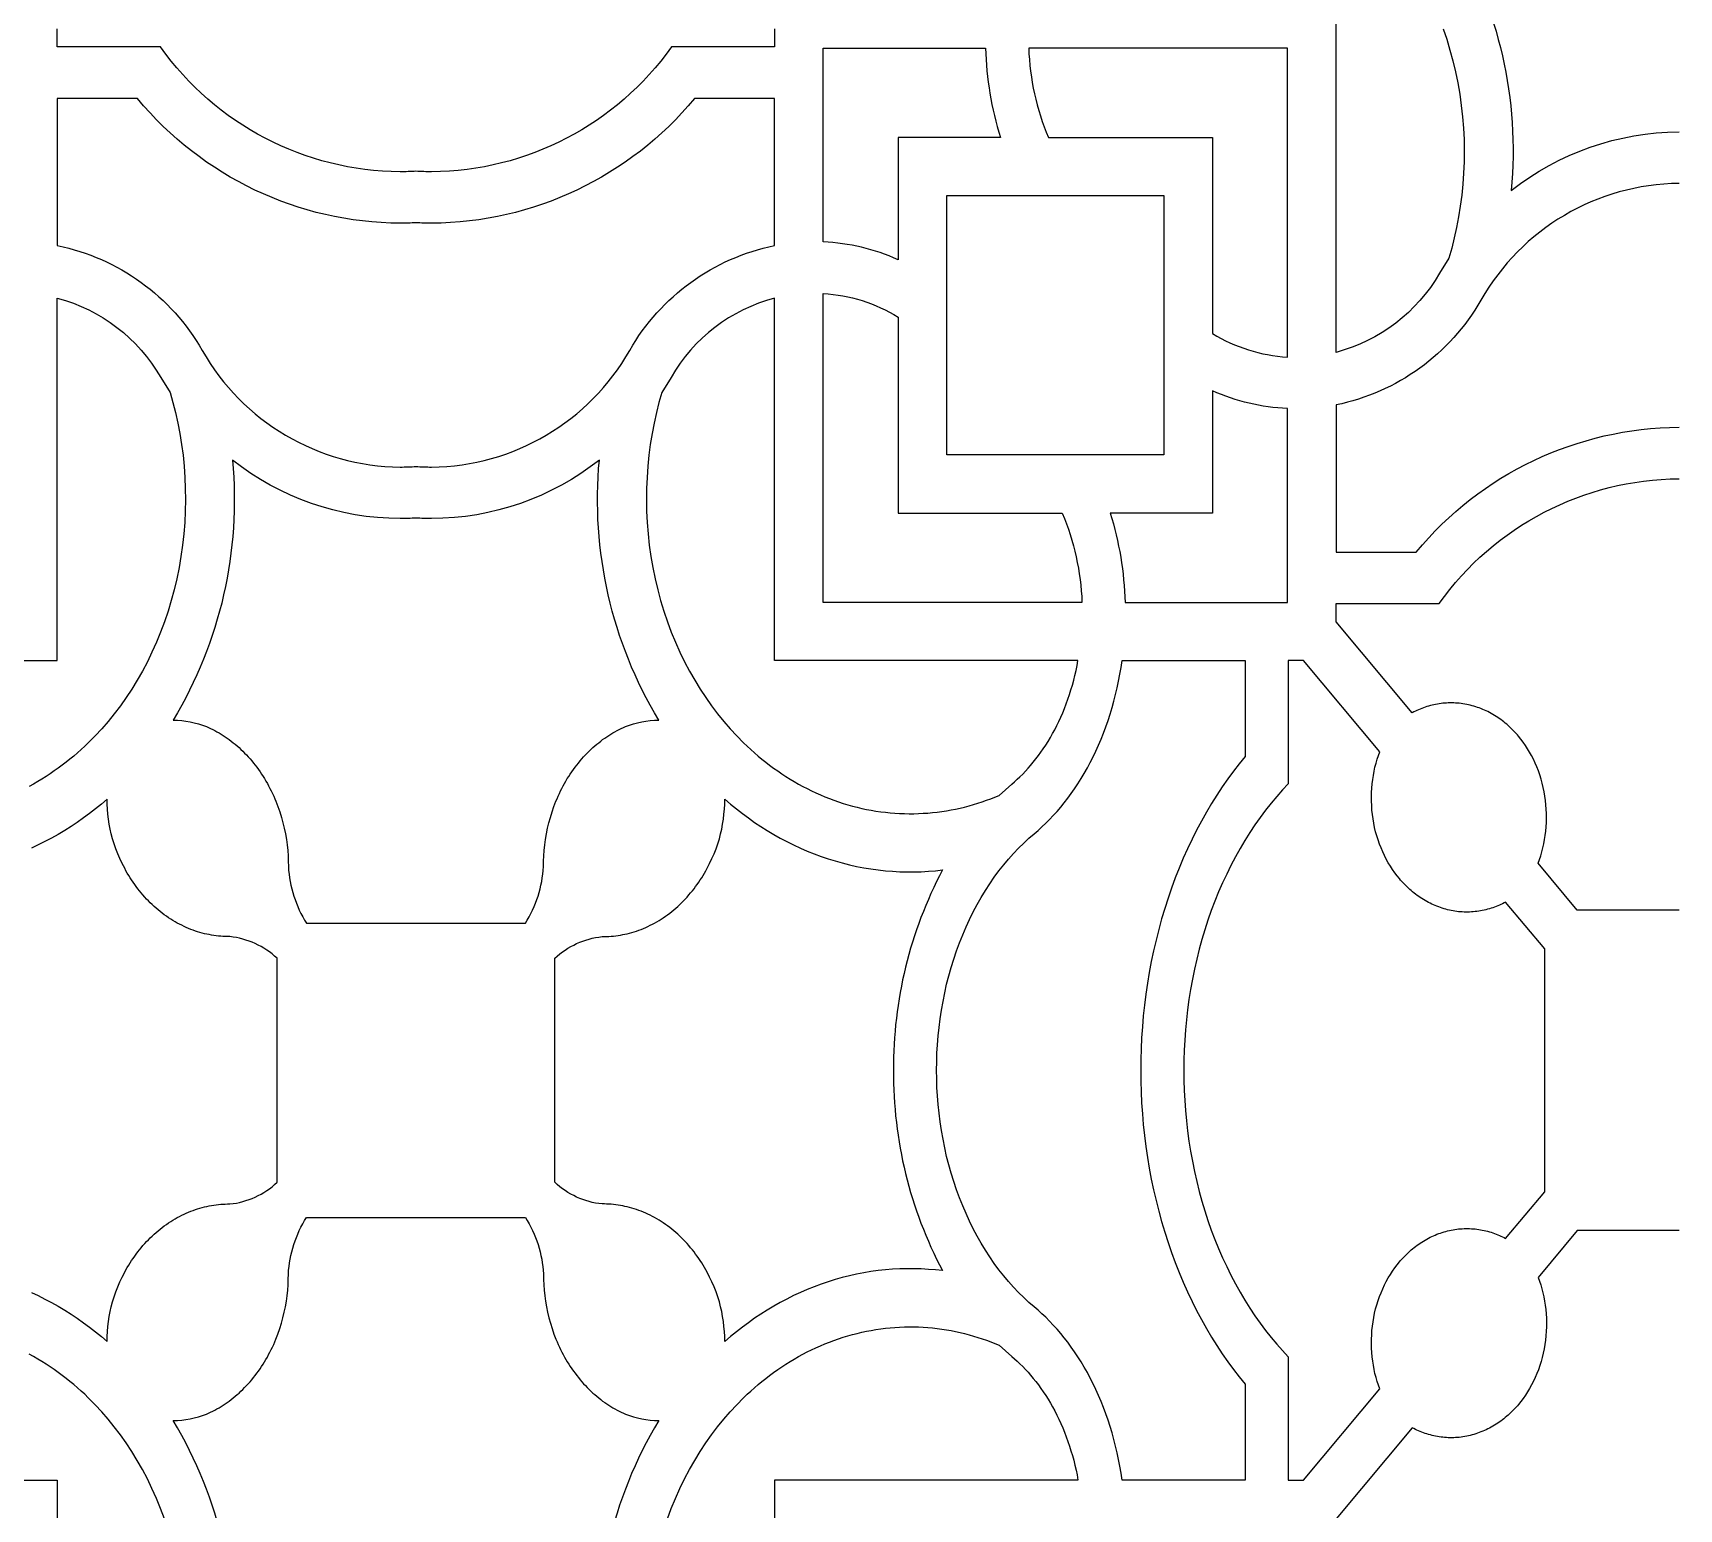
# Model space of a CAD drawing. Extents: x 59271 to 61367, y 41180 to 44085.
# Drawn here: x 60875 to 61073.9, y 43151.4 to 43329.9 of the extents above; entities that cross this region are included whole.
import ezdxf

# ---------------------------------------------------------------- set-up
doc = ezdxf.new("R2010")
doc.units = 0
doc.layers.get('0').update_dxf_attribs({"linetype": 'CONTINUOUS'})

msp = doc.modelspace()

# ---------------------------------------------------------------- linework, layer by layer
for points in [[(61046.5, 43342.24, -0.159593), (61053.67, 43310.8, -0.16816), (61073.94, 43317.88)], [(61045.44, 43330.36), (61045.87, 43329.09), (61046.26, 43327.79), (61046.62, 43326.48), (61046.93, 43325.15), (61047.21, 43323.81), (61047.44, 43322.46), (61047.63, 43321.1), (61047.78, 43319.73), (61047.89, 43318.36), (61047.96, 43316.99), (61047.98, 43315.63), (61047.97, 43314.27), (61047.91, 43312.91), (61047.82, 43311.57), (61047.68, 43310.24), (61047.51, 43308.92), (61047.3, 43307.62), (61047.06, 43306.34), (61046.78, 43305.08), (61046.47, 43303.84), (61046.12, 43302.63), (61044.99, 43300.81, -0.200602), (61032.49, 43291.24), (61032.49, 43335.06)], [(60964.64, 43330.36), (60964.64, 43328.16), (60952.19, 43328.16, -0.240747), (60923.2, 43313.06, -0.013206), (60921.31, 43313.13, -0.013206), (60919.41, 43313.06, -0.240747), (60890.43, 43328.16), (60877.97, 43328.16), (60877.97, 43330.36)], [(61073.94, 43311.66, 0.26745), (61050, 43297.54, -0.215544), (61032.49, 43284.88), (61032.49, 43267.09), (61042.18, 43267.09, -0.222359), (61073.94, 43282.18), (61073.94, 43282.18)], [(60841.3, 43253.97), (60877.97, 43253.97), (60877.97, 43297.79, -0.200602), (60890.46, 43288.21), (60891.6, 43286.39), (60891.94, 43285.18), (60892.25, 43283.95), (60892.53, 43282.69), (60892.78, 43281.41), (60892.99, 43280.11), (60893.16, 43278.79), (60893.29, 43277.46), (60893.39, 43276.11), (60893.44, 43274.76), (60893.46, 43273.4), (60893.43, 43272.03), (60893.36, 43270.66), (60893.26, 43269.29), (60893.11, 43267.93), (60892.91, 43266.57), (60892.68, 43265.21), (60892.41, 43263.87), (60892.09, 43262.54), (60891.74, 43261.23), (60891.35, 43259.94), (60890.92, 43258.67), (60890.45, 43257.42), (60889.95, 43256.2), (60889.41, 43255), (60888.85, 43253.83), (60888.25, 43252.7), (60887.62, 43251.6), (60886.97, 43250.53), (60886.29, 43249.5), (60885.59, 43248.5), (60884.86, 43247.54), (60884.12, 43246.62), (60883.35, 43245.73), (60882.55, 43244.87), (60881.71, 43244.03), (60881.28, 43243.62), (60880.85, 43243.21), (60880.4, 43242.82), (60879.95, 43242.43), (60879.5, 43242.05), (60879.03, 43241.68), (60878.56, 43241.32), (60878.08, 43240.97), (60877.6, 43240.63), (60877.11, 43240.29), (60876.61, 43239.97), (60876.11, 43239.65), (60875.6, 43239.35), (60875.08, 43239.05), (60874.56, 43238.77)], [(61073.94, 43223.82), (61061.65, 43223.82), (61056.92, 43229.47), (61057.09, 43229.92), (61057.23, 43230.38), (61057.37, 43230.86), (61057.49, 43231.34), (61057.6, 43231.83), (61057.69, 43232.34), (61057.77, 43232.84), (61057.84, 43233.36), (61057.88, 43233.88), (61057.91, 43234.41), (61057.93, 43234.93), (61057.92, 43235.47), (61057.9, 43236), (61057.86, 43236.53), (61057.81, 43237.06), (61057.74, 43237.59), (61057.65, 43238.11), (61057.54, 43238.63), (61057.42, 43239.14), (61057.28, 43239.65), (61057.12, 43240.15), (61056.95, 43240.64), (61056.77, 43241.11), (61056.57, 43241.58), (61056.35, 43242.04), (61056.13, 43242.48), (61055.89, 43242.91), (61055.64, 43243.32), (61055.38, 43243.72), (61055.11, 43244.1), (61054.84, 43244.47), (61054.55, 43244.83), (61054.41, 43245), (61054.26, 43245.17), (61054.1, 43245.33), (61053.95, 43245.5), (61053.79, 43245.66), (61053.63, 43245.82), (61053.46, 43245.97), (61053.29, 43246.13), (61053.12, 43246.28), (61052.95, 43246.42), (61052.77, 43246.57), (61052.59, 43246.71), (61052.4, 43246.85), (61052.22, 43246.98), (61052.03, 43247.11), (61051.84, 43247.23), (61051.64, 43247.35), (61051.45, 43247.47), (61051.25, 43247.58), (61051.05, 43247.69), (61050.84, 43247.8), (61050.64, 43247.9), (61050.43, 43247.99), (61050.22, 43248.08), (61050.01, 43248.17), (61049.8, 43248.25), (61049.58, 43248.32), (61049.37, 43248.4), (61049.15, 43248.46), (61048.93, 43248.52), (61048.72, 43248.58), (61048.5, 43248.63), (61048.28, 43248.68), (61048.05, 43248.72), (61047.83, 43248.75), (61047.61, 43248.78), (61047.39, 43248.81), (61047.17, 43248.83), (61046.94, 43248.84), (61046.72, 43248.85), (61046.5, 43248.86), (61046.28, 43248.86), (61046.05, 43248.85), (61045.83, 43248.84), (61045.61, 43248.83), (61045.39, 43248.81), (61045.18, 43248.78), (61044.96, 43248.75), (61044.74, 43248.72), (61044.53, 43248.68), (61044.31, 43248.63), (61044.1, 43248.58), (61043.89, 43248.53), (61043.68, 43248.47), (61043.47, 43248.41), (61043.27, 43248.34), (61043.07, 43248.27), (61042.86, 43248.19), (61042.66, 43248.11), (61042.47, 43248.03), (61042.27, 43247.94), (61042.08, 43247.85), (61041.89, 43247.76), (61041.7, 43247.66), (61032.49, 43258.67), (61032.49, 43260.87), (61044.95, 43260.87, -0.240747), (61073.94, 43275.96)], [(60874.85, 43177.58), (60875.67, 43177.2), (60876.48, 43176.79), (60877.28, 43176.37), (60878.08, 43175.92), (60878.86, 43175.45), (60879.63, 43174.97), (60880.38, 43174.46), (60881.13, 43173.93), (60881.86, 43173.39), (60882.58, 43172.83), (60883.29, 43172.25), (60883.98, 43171.65, -0.065359), (60884.63, 43176.45), (60884.83, 43177.06), (60885.04, 43177.66), (60885.28, 43178.26), (60885.54, 43178.86), (60885.81, 43179.45), (60886.11, 43180.03), (60886.27, 43180.31), (60886.43, 43180.6), (60886.6, 43180.88), (60886.77, 43181.15), (60886.95, 43181.43), (60887.13, 43181.7), (60887.32, 43181.97), (60887.51, 43182.23), (60887.71, 43182.49), (60887.91, 43182.75), (60888.11, 43183), (60888.32, 43183.25), (60888.54, 43183.49), (60888.76, 43183.73), (60888.98, 43183.96), (60889.21, 43184.19), (60889.44, 43184.41), (60889.67, 43184.63), (60889.91, 43184.84), (60890.15, 43185.05), (60890.4, 43185.25), (60890.65, 43185.44), (60890.9, 43185.63), (60891.15, 43185.81), (60891.41, 43185.99), (60891.67, 43186.16), (60891.93, 43186.32), (60892.2, 43186.48), (60892.46, 43186.63), (60892.73, 43186.78), (60893, 43186.91), (60893.28, 43187.05), (60893.55, 43187.17), (60893.82, 43187.29), (60894.1, 43187.4), (60894.38, 43187.5), (60894.65, 43187.6), (60894.93, 43187.69), (60895.21, 43187.78), (60895.49, 43187.85), (60895.77, 43187.93), (60896.05, 43187.99), (60896.33, 43188.05), (60896.61, 43188.1), (60896.88, 43188.14), (60897.16, 43188.18), (60897.44, 43188.21), (60897.71, 43188.24), (60897.99, 43188.26), (60898.26, 43188.27), (60898.54, 43188.28), (60898.81, 43188.28, 0.165069), (60904.53, 43190.9), (60904.53, 43217.98, 0.165069), (60898.81, 43220.6), (60898.54, 43220.6), (60898.26, 43220.61), (60897.99, 43220.62), (60897.71, 43220.64), (60897.44, 43220.67), (60897.16, 43220.7), (60896.88, 43220.74), (60896.61, 43220.78), (60896.33, 43220.84), (60896.05, 43220.89), (60895.77, 43220.96), (60895.49, 43221.03), (60895.21, 43221.11), (60894.93, 43221.19), (60894.65, 43221.28), (60894.38, 43221.38), (60894.1, 43221.48), (60893.82, 43221.6), (60893.55, 43221.71), (60893.28, 43221.84), (60893, 43221.97), (60892.73, 43222.11), (60892.46, 43222.25), (60892.2, 43222.4), (60891.93, 43222.56), (60891.67, 43222.72), (60891.41, 43222.89), (60891.15, 43223.07), (60890.9, 43223.25), (60890.65, 43223.44), (60890.4, 43223.63), (60890.15, 43223.84), (60889.91, 43224.04), (60889.67, 43224.25), (60889.44, 43224.47), (60889.21, 43224.69), (60888.98, 43224.92), (60888.76, 43225.15), (60888.54, 43225.39), (60888.32, 43225.64), (60888.11, 43225.88), (60887.91, 43226.13), (60887.71, 43226.39), (60887.51, 43226.65), (60887.32, 43226.91), (60887.13, 43227.18), (60886.95, 43227.45), (60886.77, 43227.73), (60886.6, 43228.01), (60886.43, 43228.29), (60886.27, 43228.57), (60886.11, 43228.86), (60885.81, 43229.44), (60885.54, 43230.03), (60885.28, 43230.62), (60885.04, 43231.22), (60884.83, 43231.82), (60884.63, 43232.43, -0.065359), (60883.98, 43237.23), (60883.29, 43236.63), (60882.58, 43236.06), (60881.86, 43235.49), (60881.13, 43234.95), (60880.38, 43234.42), (60879.63, 43233.92), (60878.86, 43233.43), (60878.08, 43232.96), (60877.28, 43232.52), (60876.48, 43232.09), (60875.67, 43231.69), (60874.85, 43231.31)], [(60899.14, 43130.66, 0.159593), (60891.98, 43162.1, 0.091636), (60895.99, 43162.88), (60896.25, 43162.99), (60896.5, 43163.11), (60896.75, 43163.24), (60897, 43163.37), (60897.26, 43163.51), (60897.51, 43163.65), (60897.76, 43163.8), (60898, 43163.96), (60898.25, 43164.12), (60898.5, 43164.29), (60898.74, 43164.46), (60898.98, 43164.65), (60899.22, 43164.83), (60899.46, 43165.03), (60899.69, 43165.23), (60899.93, 43165.43), (60900.16, 43165.65), (60900.38, 43165.86), (60900.61, 43166.09), (60900.83, 43166.32), (60901.05, 43166.55), (60901.26, 43166.79), (60901.47, 43167.04), (60901.68, 43167.29), (60901.88, 43167.55), (60902.08, 43167.81), (60902.28, 43168.07), (60902.47, 43168.34), (60902.65, 43168.62), (60902.83, 43168.9), (60903.01, 43169.19), (60903.18, 43169.48), (60903.35, 43169.77), (60903.51, 43170.07), (60903.67, 43170.37), (60903.83, 43170.67), (60903.97, 43170.98), (60904.12, 43171.29), (60904.25, 43171.6), (60904.38, 43171.92), (60904.63, 43172.56), (60904.86, 43173.21), (60905.06, 43173.86), (60905.24, 43174.52), (60905.4, 43175.19), (60905.53, 43175.85), (60905.65, 43176.52), (60905.74, 43177.19), (60905.81, 43177.85), (60905.86, 43178.51), (60905.88, 43179.17), (60905.89, 43179.82, -0.12671), (60908.08, 43186.66), (60934.53, 43186.66, -0.12671), (60936.72, 43179.82), (60936.73, 43179.17), (60936.76, 43178.51), (60936.81, 43177.85), (60936.88, 43177.19), (60936.97, 43176.52), (60937.08, 43175.85), (60937.22, 43175.19), (60937.38, 43174.52), (60937.56, 43173.86), (60937.76, 43173.21), (60937.98, 43172.56), (60938.23, 43171.92), (60938.36, 43171.6), (60938.5, 43171.29), (60938.64, 43170.98), (60938.79, 43170.67), (60938.94, 43170.37), (60939.1, 43170.07), (60939.26, 43169.77), (60939.43, 43169.48), (60939.6, 43169.19), (60939.78, 43168.9), (60939.96, 43168.62), (60940.15, 43168.34), (60940.34, 43168.07), (60940.53, 43167.81), (60940.73, 43167.55), (60940.94, 43167.29), (60941.14, 43167.04), (60941.35, 43166.79), (60941.57, 43166.55), (60941.79, 43166.32), (60942.01, 43166.09), (60942.23, 43165.86), (60942.46, 43165.65), (60942.69, 43165.43), (60942.92, 43165.23), (60943.16, 43165.03), (60943.39, 43164.83), (60943.63, 43164.65), (60943.87, 43164.46), (60944.12, 43164.29), (60944.36, 43164.12), (60944.61, 43163.96), (60944.86, 43163.8), (60945.11, 43163.65), (60945.36, 43163.51), (60945.61, 43163.37), (60945.86, 43163.24), (60946.11, 43163.11), (60946.37, 43162.99), (60946.62, 43162.88, 0.091636), (60950.64, 43162.1, 0.159593), (60943.47, 43130.66, 0.16816)], [(60951.7, 43150.22), (60952.16, 43151.46), (60952.66, 43152.69), (60953.2, 43153.88), (60953.77, 43155.05), (60954.36, 43156.18), (60954.99, 43157.29), (60955.65, 43158.35), (60956.33, 43159.39), (60957.03, 43160.38), (60957.75, 43161.34), (60958.5, 43162.26), (60959.27, 43163.15), (60960.07, 43164.02), (60960.9, 43164.86), (60961.33, 43165.27), (60961.77, 43165.67), (60962.21, 43166.06), (60962.66, 43166.45), (60963.12, 43166.83), (60963.58, 43167.2), (60964.05, 43167.56), (60964.53, 43167.91), (60965.02, 43168.26), (60965.51, 43168.59), (60966, 43168.92), (60966.51, 43169.23), (60967.02, 43169.54), (60967.53, 43169.83), (60968.05, 43170.11), (60968.58, 43170.39), (60969.11, 43170.65), (60969.64, 43170.9), (60970.18, 43171.14), (60970.72, 43171.37), (60971.27, 43171.59), (60971.82, 43171.79), (60972.37, 43171.99), (60972.93, 43172.17), (60973.49, 43172.34), (60974.05, 43172.5), (60974.62, 43172.64), (60975.18, 43172.77), (60975.75, 43172.89), (60976.32, 43173), (60976.89, 43173.1), (60977.47, 43173.18), (60978.04, 43173.25), (60978.61, 43173.31), (60979.19, 43173.36), (60979.76, 43173.39), (60980.33, 43173.41), (60980.9, 43173.42), (60981.47, 43173.42), (60982.04, 43173.41), (60982.61, 43173.38), (60983.17, 43173.34), (60983.74, 43173.29), (60984.3, 43173.22), (60984.86, 43173.15), (60985.41, 43173.06), (60985.97, 43172.97), (60986.51, 43172.86), (60987.06, 43172.74), (60987.6, 43172.61), (60988.14, 43172.47), (60988.67, 43172.32), (60989.2, 43172.16), (60989.73, 43171.98), (60990.25, 43171.8), (60990.76, 43171.61), (60991.27, 43171.41), (60991.78, 43171.2), (60993.3, 43169.85), (60993.63, 43169.56), (60993.97, 43169.26), (60994.3, 43168.95), (60994.63, 43168.62), (60994.95, 43168.28), (60995.27, 43167.93), (60995.59, 43167.57), (60995.91, 43167.2), (60996.22, 43166.81), (60996.52, 43166.41), (60996.82, 43165.99), (60997.12, 43165.57), (60997.41, 43165.13), (60997.69, 43164.68), (60997.97, 43164.22), (60998.24, 43163.74), (60998.5, 43163.26), (60998.75, 43162.76), (60999, 43162.26), (60999.23, 43161.74), (60999.46, 43161.22), (60999.68, 43160.68), (60999.89, 43160.14), (61000.09, 43159.58), (61000.28, 43159.02), (61000.46, 43158.45), (61000.63, 43157.88), (61000.79, 43157.3), (61000.93, 43156.71), (61001.07, 43156.12), (61001.2, 43155.52), (61001.31, 43154.91), (60964.64, 43154.91), (60964.64, 43111.1, -0.200602)], [(60841.3, 43154.91), (60877.97, 43154.91), (60877.97, 43111.1, 0.200602)]]:
    msp.add_lwpolyline(points, format="xyb")
for points in [[(60979.57, 43302.44, 0.093744), (60970.53, 43304.59), (60970.53, 43328.02), (60990.14, 43328.02, 0.067508), (60991.93, 43317.21), (60979.57, 43317.21)], [(61017.56, 43293.52, 0.123377), (61026.61, 43290.67), (61026.61, 43328.02), (60995.35, 43328.02, 0.090687), (60997.74, 43317.21), (61017.56, 43317.21)], [(60921.31, 43277.45, 0.017043), (60923.2, 43277.37, 0.26745), (60947.14, 43291.48, -0.215544), (60964.64, 43304.15), (60964.64, 43321.93), (60954.96, 43321.93, -0.222359), (60923.2, 43306.84, -0.011427), (60921.31, 43306.9, -0.011427), (60919.41, 43306.84, -0.222359), (60887.66, 43321.93), (60877.97, 43321.93), (60877.97, 43304.15, -0.215544), (60895.47, 43291.48, 0.26745), (60919.41, 43277.37, 0.017043)], [(60964.64, 43297.79, 0.200602), (60952.15, 43288.21), (60951.02, 43286.39), (60950.67, 43285.18), (60950.36, 43283.95), (60950.08, 43282.69), (60949.84, 43281.41), (60949.63, 43280.11), (60949.46, 43278.79), (60949.32, 43277.46), (60949.23, 43276.11), (60949.17, 43274.76), (60949.16, 43273.4), (60949.18, 43272.03), (60949.25, 43270.66), (60949.36, 43269.29), (60949.51, 43267.93), (60949.7, 43266.57), (60949.93, 43265.21), (60950.21, 43263.87), (60950.52, 43262.54), (60950.87, 43261.23), (60951.27, 43259.94), (60951.7, 43258.67), (60952.16, 43257.42), (60952.66, 43256.2), (60953.2, 43255), (60953.77, 43253.83), (60954.36, 43252.7), (60954.99, 43251.6), (60955.65, 43250.53), (60956.33, 43249.5), (60957.03, 43248.5), (60957.75, 43247.54), (60958.5, 43246.62), (60959.27, 43245.73), (60960.07, 43244.87), (60960.9, 43244.03), (60961.33, 43243.62), (60961.77, 43243.21), (60962.21, 43242.82), (60962.66, 43242.43), (60963.12, 43242.05), (60963.58, 43241.68), (60964.05, 43241.32), (60964.53, 43240.97), (60965.02, 43240.63), (60965.51, 43240.29), (60966, 43239.97), (60966.51, 43239.65), (60967.02, 43239.35), (60967.53, 43239.05), (60968.05, 43238.77), (60968.58, 43238.5), (60969.11, 43238.23), (60969.64, 43237.98), (60970.18, 43237.74), (60970.72, 43237.51), (60971.27, 43237.3), (60971.82, 43237.09), (60972.37, 43236.9), (60972.93, 43236.71), (60973.49, 43236.55), (60974.05, 43236.39), (60974.62, 43236.24), (60975.18, 43236.11), (60975.75, 43235.99), (60976.32, 43235.88), (60976.89, 43235.78), (60977.47, 43235.7), (60978.04, 43235.63), (60978.61, 43235.57), (60979.19, 43235.52), (60979.76, 43235.49), (60980.33, 43235.47), (60980.9, 43235.46), (60981.47, 43235.46), (60982.04, 43235.48), (60982.61, 43235.51), (60983.17, 43235.54), (60983.74, 43235.6), (60984.3, 43235.66), (60984.86, 43235.73), (60985.41, 43235.82), (60985.97, 43235.92), (60986.51, 43236.02), (60987.06, 43236.14), (60987.6, 43236.27), (60988.14, 43236.41), (60988.67, 43236.57), (60989.2, 43236.73), (60989.73, 43236.9), (60990.25, 43237.08), (60990.76, 43237.27), (60991.27, 43237.47), (60991.78, 43237.68), (60993.3, 43239.04), (60993.63, 43239.32), (60993.97, 43239.62), (60994.3, 43239.94), (60994.63, 43240.26), (60994.95, 43240.6), (60995.27, 43240.95), (60995.59, 43241.31), (60995.91, 43241.69), (60996.22, 43242.08), (60996.52, 43242.48), (60996.82, 43242.89), (60997.12, 43243.32), (60997.41, 43243.75), (60997.69, 43244.2), (60997.97, 43244.67), (60998.24, 43245.14), (60998.5, 43245.62), (60998.75, 43246.12), (60999, 43246.62), (60999.23, 43247.14), (60999.46, 43247.67), (60999.68, 43248.2), (60999.89, 43248.75), (61000.09, 43249.3), (61000.28, 43249.86), (61000.46, 43250.43), (61000.63, 43251), (61000.79, 43251.59), (61000.93, 43252.17), (61001.07, 43252.77), (61001.2, 43253.37), (61001.31, 43253.97), (60964.64, 43253.97)], [(60999.4, 43271.81, -0.090687), (61001.79, 43261.01), (60970.53, 43261.01), (60970.53, 43298.36, -0.123377), (60979.57, 43295.51), (60979.57, 43271.81)], [(61026.61, 43284.44, -0.093744), (61017.56, 43286.58), (61017.56, 43271.81), (61005.21, 43271.81, -0.067508), (61007, 43261.01), (61026.61, 43261.01)], [(60919.41, 43271.14, -0.16816), (60899.14, 43278.22, -0.159593), (60891.98, 43246.78, -0.091636), (60895.99, 43246), (60896.25, 43245.89), (60896.5, 43245.77), (60896.75, 43245.65), (60897, 43245.51), (60897.26, 43245.38), (60897.51, 43245.23), (60897.76, 43245.08), (60898, 43244.93), (60898.25, 43244.76), (60898.5, 43244.59), (60898.74, 43244.42), (60898.98, 43244.24), (60899.22, 43244.05), (60899.46, 43243.86), (60899.69, 43243.66), (60899.93, 43243.45), (60900.16, 43243.24), (60900.38, 43243.02), (60900.61, 43242.8), (60900.83, 43242.57), (60901.05, 43242.33), (60901.26, 43242.09), (60901.47, 43241.85), (60901.68, 43241.59), (60901.88, 43241.34), (60902.08, 43241.08), (60902.28, 43240.81), (60902.47, 43240.54), (60902.65, 43240.26), (60902.83, 43239.98), (60903.01, 43239.7), (60903.18, 43239.41), (60903.35, 43239.11), (60903.51, 43238.82), (60903.67, 43238.52), (60903.83, 43238.21), (60903.97, 43237.91), (60904.12, 43237.6), (60904.25, 43237.28), (60904.38, 43236.97), (60904.63, 43236.33), (60904.86, 43235.68), (60905.06, 43235.02), (60905.24, 43234.36), (60905.4, 43233.7), (60905.53, 43233.03), (60905.65, 43232.36), (60905.74, 43231.7), (60905.81, 43231.03), (60905.86, 43230.37), (60905.88, 43229.72), (60905.89, 43229.07, 0.12671), (60908.08, 43222.22), (60934.53, 43222.22, 0.12671), (60936.72, 43229.07), (60936.73, 43229.72), (60936.76, 43230.37), (60936.81, 43231.03), (60936.88, 43231.7), (60936.97, 43232.36), (60937.08, 43233.03), (60937.22, 43233.7), (60937.38, 43234.36), (60937.56, 43235.02), (60937.76, 43235.68), (60937.98, 43236.33), (60938.23, 43236.97), (60938.36, 43237.28), (60938.5, 43237.6), (60938.64, 43237.91), (60938.79, 43238.21), (60938.94, 43238.52), (60939.1, 43238.82), (60939.26, 43239.11), (60939.43, 43239.41), (60939.6, 43239.7), (60939.78, 43239.98), (60939.96, 43240.26), (60940.15, 43240.54), (60940.34, 43240.81), (60940.53, 43241.08), (60940.73, 43241.34), (60940.94, 43241.59), (60941.14, 43241.85), (60941.35, 43242.09), (60941.57, 43242.33), (60941.79, 43242.57), (60942.01, 43242.8), (60942.23, 43243.02), (60942.46, 43243.24), (60942.69, 43243.45), (60942.92, 43243.66), (60943.16, 43243.86), (60943.39, 43244.05), (60943.63, 43244.24), (60943.87, 43244.42), (60944.12, 43244.59), (60944.36, 43244.76), (60944.61, 43244.93), (60944.86, 43245.08), (60945.11, 43245.23), (60945.36, 43245.38), (60945.61, 43245.51), (60945.86, 43245.65), (60946.11, 43245.77), (60946.37, 43245.89), (60946.62, 43246, -0.091636), (60950.64, 43246.78, -0.159593), (60943.47, 43278.22, -0.16816), (60923.2, 43271.14, -0.014447), (60921.31, 43271.2, -0.014447)], [(60984.94, 43180.22), (60984.09, 43180.31), (60983.23, 43180.38), (60982.37, 43180.43), (60981.51, 43180.46), (60980.64, 43180.46), (60979.78, 43180.43), (60978.91, 43180.39), (60978.03, 43180.32), (60977.16, 43180.22), (60976.29, 43180.1), (60975.42, 43179.96), (60974.55, 43179.79), (60973.69, 43179.6), (60972.83, 43179.38), (60971.97, 43179.14), (60971.11, 43178.87), (60970.27, 43178.58), (60969.42, 43178.27), (60968.59, 43177.93), (60967.76, 43177.58), (60966.94, 43177.2), (60966.13, 43176.79), (60965.33, 43176.37), (60964.54, 43175.92), (60963.76, 43175.45), (60962.99, 43174.97), (60962.23, 43174.46), (60961.48, 43173.93), (60960.75, 43173.39), (60960.03, 43172.83), (60959.32, 43172.25), (60958.63, 43171.65, 0.065359), (60957.98, 43176.45), (60957.79, 43177.06), (60957.57, 43177.66), (60957.33, 43178.26), (60957.08, 43178.86), (60956.8, 43179.45), (60956.5, 43180.03), (60956.34, 43180.31), (60956.18, 43180.6), (60956.02, 43180.88), (60955.84, 43181.15), (60955.67, 43181.43), (60955.48, 43181.7), (60955.3, 43181.97), (60955.1, 43182.23), (60954.91, 43182.49), (60954.71, 43182.75), (60954.5, 43183), (60954.29, 43183.25), (60954.08, 43183.49), (60953.86, 43183.73), (60953.63, 43183.96), (60953.41, 43184.19), (60953.18, 43184.41), (60952.94, 43184.63), (60952.7, 43184.84), (60952.46, 43185.05), (60952.22, 43185.25), (60951.97, 43185.44), (60951.72, 43185.63), (60951.46, 43185.81), (60951.2, 43185.99), (60950.94, 43186.16), (60950.68, 43186.32), (60950.42, 43186.48), (60950.15, 43186.63), (60949.88, 43186.78), (60949.61, 43186.91), (60949.34, 43187.05), (60949.07, 43187.17), (60948.79, 43187.29), (60948.51, 43187.4), (60948.24, 43187.5), (60947.96, 43187.6), (60947.68, 43187.69), (60947.4, 43187.78), (60947.12, 43187.85), (60946.84, 43187.93), (60946.57, 43187.99), (60946.29, 43188.05), (60946.01, 43188.1), (60945.73, 43188.14), (60945.45, 43188.18), (60945.18, 43188.21), (60944.9, 43188.24), (60944.63, 43188.26), (60944.35, 43188.27), (60944.08, 43188.28), (60943.81, 43188.28, -0.165069), (60938.08, 43190.9), (60938.08, 43217.98, -0.165069), (60943.81, 43220.6), (60944.08, 43220.6), (60944.35, 43220.61), (60944.63, 43220.62), (60944.9, 43220.64), (60945.18, 43220.67), (60945.45, 43220.7), (60945.73, 43220.74), (60946.01, 43220.78), (60946.29, 43220.84), (60946.57, 43220.89), (60946.84, 43220.96), (60947.12, 43221.03), (60947.4, 43221.11), (60947.68, 43221.19), (60947.96, 43221.28), (60948.24, 43221.38), (60948.51, 43221.48), (60948.79, 43221.6), (60949.07, 43221.71), (60949.34, 43221.84), (60949.61, 43221.97), (60949.88, 43222.11), (60950.15, 43222.25), (60950.42, 43222.4), (60950.68, 43222.56), (60950.94, 43222.72), (60951.2, 43222.89), (60951.46, 43223.07), (60951.72, 43223.25), (60951.97, 43223.44), (60952.22, 43223.63), (60952.46, 43223.84), (60952.7, 43224.04), (60952.94, 43224.25), (60953.18, 43224.47), (60953.41, 43224.69), (60953.63, 43224.92), (60953.86, 43225.15), (60954.08, 43225.39), (60954.29, 43225.64), (60954.5, 43225.88), (60954.71, 43226.13), (60954.91, 43226.39), (60955.1, 43226.65), (60955.3, 43226.91), (60955.48, 43227.18), (60955.67, 43227.45), (60955.84, 43227.73), (60956.02, 43228.01), (60956.18, 43228.29), (60956.34, 43228.57), (60956.5, 43228.86), (60956.8, 43229.44), (60957.08, 43230.03), (60957.33, 43230.62), (60957.57, 43231.22), (60957.79, 43231.82), (60957.98, 43232.43, 0.065359), (60958.63, 43237.23), (60959.32, 43236.63), (60960.03, 43236.06), (60960.75, 43235.49), (60961.48, 43234.95), (60962.23, 43234.42), (60962.99, 43233.92), (60963.76, 43233.43), (60964.54, 43232.96), (60965.33, 43232.52), (60966.13, 43232.09), (60966.94, 43231.69), (60967.76, 43231.31), (60968.59, 43230.95), (60969.42, 43230.61), (60970.27, 43230.3), (60971.11, 43230.01), (60971.97, 43229.75), (60972.83, 43229.51), (60973.69, 43229.29), (60974.55, 43229.1), (60975.42, 43228.93), (60976.29, 43228.78), (60977.16, 43228.66), (60978.03, 43228.57), (60978.91, 43228.5), (60979.78, 43228.45), (60980.64, 43228.43), (60981.51, 43228.43), (60982.37, 43228.45), (60983.23, 43228.5), (60984.09, 43228.57), (60984.94, 43228.66, 0.124595), (60979.02, 43204.44, 0.124595)]]:
    msp.add_lwpolyline(points, format="xyb", close=True)
for points in [[(60985.46, 43310.18), (61011.68, 43310.18), (61011.68, 43278.85), (60985.46, 43278.85)], [(60984.22, 43204.44), (60984.24, 43205.47), (60984.27, 43206.5), (60984.33, 43207.54), (60984.41, 43208.59), (60984.52, 43209.63), (60984.66, 43210.68), (60984.81, 43211.72), (60985, 43212.77), (60985.21, 43213.81), (60985.44, 43214.84), (60985.7, 43215.86), (60985.99, 43216.88), (60986.3, 43217.89), (60986.63, 43218.88), (60986.99, 43219.86), (60987.38, 43220.82), (60987.78, 43221.77), (60988.21, 43222.69), (60988.66, 43223.6), (60989.13, 43224.48), (60989.62, 43225.35), (60990.13, 43226.19), (60990.65, 43227), (60991.2, 43227.79), (60991.76, 43228.55), (60992.33, 43229.28), (60992.92, 43229.98), (60993.52, 43230.65), (60994.14, 43231.3), (60994.76, 43231.91), (60995.39, 43232.5), (60996.03, 43233.05), (60996.5, 43233.45), (60996.96, 43233.87), (60997.42, 43234.31), (60997.88, 43234.76), (60998.33, 43235.24), (60998.78, 43235.73), (60999.22, 43236.25), (60999.65, 43236.78), (61000.07, 43237.33), (61000.49, 43237.89), (61000.9, 43238.48), (61001.3, 43239.08), (61001.69, 43239.7), (61002.07, 43240.34), (61002.44, 43240.99), (61002.8, 43241.66), (61003.14, 43242.34), (61003.48, 43243.04), (61003.8, 43243.75), (61004.11, 43244.48), (61004.4, 43245.22), (61004.68, 43245.97), (61004.95, 43246.73), (61005.2, 43247.5), (61005.43, 43248.29), (61005.65, 43249.08), (61005.86, 43249.88), (61006.05, 43250.69), (61006.22, 43251.5), (61006.37, 43252.32), (61006.51, 43253.14), (61006.63, 43253.97), (61021.51, 43253.97), (61021.51, 43242.39), (61020.8, 43241.51), (61020.1, 43240.61), (61019.41, 43239.67), (61018.74, 43238.71), (61018.09, 43237.71), (61017.45, 43236.7), (61016.83, 43235.65), (61016.23, 43234.58), (61015.65, 43233.49), (61015.09, 43232.37), (61014.55, 43231.23), (61014.03, 43230.07), (61013.54, 43228.89), (61013.06, 43227.7), (61012.61, 43226.48), (61012.19, 43225.25), (61011.79, 43224), (61011.41, 43222.74), (61011.06, 43221.46), (61010.74, 43220.18), (61010.44, 43218.89), (61010.17, 43217.58), (61009.92, 43216.28), (61009.7, 43214.96), (61009.51, 43213.65), (61009.34, 43212.33), (61009.2, 43211.01), (61009.09, 43209.69), (61009, 43208.37), (61008.94, 43207.05), (61008.9, 43205.75), (61008.89, 43204.44), (61008.9, 43203.14), (61008.94, 43201.83), (61009, 43200.51), (61009.09, 43199.2), (61009.2, 43197.88), (61009.34, 43196.56), (61009.51, 43195.24), (61009.7, 43193.92), (61009.92, 43192.61), (61010.17, 43191.3), (61010.44, 43190), (61010.74, 43188.7), (61011.06, 43187.42), (61011.41, 43186.15), (61011.79, 43184.89), (61012.19, 43183.64), (61012.61, 43182.4), (61013.06, 43181.19), (61013.54, 43179.99), (61014.03, 43178.81), (61014.55, 43177.65), (61015.09, 43176.51), (61015.65, 43175.39), (61016.23, 43174.3), (61016.83, 43173.23), (61017.45, 43172.19), (61018.09, 43171.17), (61018.74, 43170.18), (61019.41, 43169.21), (61020.1, 43168.28), (61020.8, 43167.37), (61021.51, 43166.49), (61021.51, 43154.91), (61006.63, 43154.91), (61006.51, 43155.74), (61006.37, 43156.57), (61006.22, 43157.38), (61006.05, 43158.2), (61005.86, 43159.01), (61005.65, 43159.81), (61005.43, 43160.6), (61005.2, 43161.38), (61004.95, 43162.15), (61004.68, 43162.92), (61004.4, 43163.67), (61004.11, 43164.41), (61003.8, 43165.13), (61003.48, 43165.84), (61003.14, 43166.54), (61002.8, 43167.23), (61002.44, 43167.9), (61002.07, 43168.55), (61001.69, 43169.18), (61001.3, 43169.8), (61000.9, 43170.41), (61000.49, 43170.99), (61000.07, 43171.56), (60999.65, 43172.11), (60999.22, 43172.64), (60998.78, 43173.15), (60998.33, 43173.64), (60997.88, 43174.12), (60997.42, 43174.58), (60996.96, 43175.01), (60996.5, 43175.43), (60996.03, 43175.83), (60995.39, 43176.39), (60994.76, 43176.97), (60994.14, 43177.58), (60993.52, 43178.23), (60992.92, 43178.9), (60992.33, 43179.61), (60991.76, 43180.34), (60991.2, 43181.1), (60990.65, 43181.89), (60990.13, 43182.7), (60989.62, 43183.54), (60989.13, 43184.4), (60988.66, 43185.28), (60988.21, 43186.19), (60987.78, 43187.12), (60987.38, 43188.06), (60986.99, 43189.03), (60986.63, 43190), (60986.3, 43191), (60985.99, 43192), (60985.7, 43193.02), (60985.44, 43194.04), (60985.21, 43195.08), (60985, 43196.12), (60984.81, 43197.16), (60984.66, 43198.2), (60984.52, 43199.25), (60984.41, 43200.3), (60984.33, 43201.34), (60984.27, 43202.38), (60984.24, 43203.41)], [(61057.72, 43204.44), (61057.72, 43219.12), (61052.99, 43224.77), (61052.81, 43224.67), (61052.62, 43224.58), (61052.42, 43224.49), (61052.23, 43224.4), (61052.03, 43224.32), (61051.83, 43224.24), (61051.63, 43224.16), (61051.43, 43224.09), (61051.22, 43224.03), (61051.02, 43223.96), (61050.81, 43223.91), (61050.6, 43223.85), (61050.38, 43223.8), (61050.17, 43223.76), (61049.96, 43223.72), (61049.74, 43223.68), (61049.52, 43223.65), (61049.3, 43223.63), (61049.08, 43223.61), (61048.86, 43223.59), (61048.64, 43223.58), (61048.42, 43223.58), (61048.2, 43223.57), (61047.98, 43223.58), (61047.75, 43223.59), (61047.53, 43223.6), (61047.31, 43223.62), (61047.09, 43223.65), (61046.86, 43223.68), (61046.64, 43223.72), (61046.42, 43223.76), (61046.2, 43223.8), (61045.98, 43223.85), (61045.76, 43223.91), (61045.54, 43223.97), (61045.33, 43224.04), (61045.11, 43224.11), (61044.9, 43224.19), (61044.69, 43224.27), (61044.48, 43224.35), (61044.27, 43224.44), (61044.06, 43224.54), (61043.85, 43224.64), (61043.65, 43224.74), (61043.45, 43224.85), (61043.25, 43224.96), (61043.05, 43225.08), (61042.86, 43225.2), (61042.67, 43225.33), (61042.48, 43225.46), (61042.29, 43225.59), (61042.11, 43225.73), (61041.93, 43225.87), (61041.75, 43226.01), (61041.58, 43226.16), (61041.41, 43226.31), (61041.24, 43226.46), (61041.07, 43226.62), (61040.91, 43226.77), (61040.75, 43226.94), (61040.59, 43227.1), (61040.44, 43227.27), (61040.29, 43227.44), (61040.15, 43227.61), (61039.86, 43227.96), (61039.58, 43228.33), (61039.31, 43228.71), (61039.06, 43229.11), (61038.81, 43229.53), (61038.57, 43229.96), (61038.34, 43230.4), (61038.13, 43230.85), (61037.93, 43231.32), (61037.75, 43231.8), (61037.58, 43232.29), (61037.42, 43232.78), (61037.28, 43233.29), (61037.16, 43233.8), (61037.05, 43234.32), (61036.96, 43234.85), (61036.89, 43235.37), (61036.83, 43235.9), (61036.8, 43236.44), (61036.77, 43236.97), (61036.77, 43237.5), (61036.78, 43238.03), (61036.81, 43238.55), (61036.86, 43239.07), (61036.92, 43239.59), (61037, 43240.1), (61037.1, 43240.6), (61037.2, 43241.09), (61037.33, 43241.58), (61037.46, 43242.05), (61037.61, 43242.51), (61037.77, 43242.96), (61028.56, 43253.97), (61026.72, 43253.97), (61026.72, 43239.08), (61026.02, 43238.33), (61025.33, 43237.55), (61024.65, 43236.74), (61023.98, 43235.89), (61023.33, 43235.02), (61022.7, 43234.12), (61022.08, 43233.19), (61021.48, 43232.24), (61020.9, 43231.26), (61020.34, 43230.25), (61019.8, 43229.22), (61019.28, 43228.17), (61018.78, 43227.09), (61018.3, 43226), (61017.85, 43224.88), (61017.42, 43223.75), (61017.02, 43222.6), (61016.64, 43221.44), (61016.29, 43220.26), (61015.96, 43219.07), (61015.66, 43217.87), (61015.38, 43216.66), (61015.14, 43215.45), (61014.91, 43214.22), (61014.72, 43213), (61014.55, 43211.77), (61014.41, 43210.54), (61014.29, 43209.32), (61014.21, 43208.09), (61014.14, 43206.87), (61014.11, 43205.65), (61014.09, 43204.44), (61014.11, 43203.23), (61014.14, 43202.01), (61014.21, 43200.79), (61014.29, 43199.57), (61014.41, 43198.34), (61014.55, 43197.11), (61014.72, 43195.88), (61014.91, 43194.66), (61015.14, 43193.44), (61015.38, 43192.22), (61015.66, 43191.01), (61015.96, 43189.81), (61016.29, 43188.62), (61016.64, 43187.45), (61017.02, 43186.28), (61017.42, 43185.13), (61017.85, 43184), (61018.3, 43182.89), (61018.78, 43181.79), (61019.28, 43180.72), (61019.8, 43179.66), (61020.34, 43178.63), (61020.9, 43177.62), (61021.48, 43176.64), (61022.08, 43175.69), (61022.7, 43174.76), (61023.33, 43173.86), (61023.98, 43172.99), (61024.65, 43172.15), (61025.33, 43171.34), (61026.02, 43170.55), (61026.72, 43169.8), (61026.72, 43154.91), (61028.56, 43154.91), (61037.77, 43165.92), (61037.61, 43166.37), (61037.46, 43166.83), (61037.33, 43167.31), (61037.2, 43167.79), (61037.1, 43168.28), (61037, 43168.78), (61036.92, 43169.29), (61036.86, 43169.81), (61036.81, 43170.33), (61036.78, 43170.86), (61036.77, 43171.38), (61036.77, 43171.92), (61036.8, 43172.45), (61036.83, 43172.98), (61036.89, 43173.51), (61036.96, 43174.04), (61037.05, 43174.56), (61037.16, 43175.08), (61037.28, 43175.59), (61037.42, 43176.1), (61037.58, 43176.6), (61037.75, 43177.09), (61037.93, 43177.56), (61038.13, 43178.03), (61038.34, 43178.49), (61038.57, 43178.93), (61038.81, 43179.36), (61039.06, 43179.77), (61039.31, 43180.17), (61039.58, 43180.55), (61039.86, 43180.92), (61040.15, 43181.28), (61040.29, 43181.45), (61040.44, 43181.62), (61040.59, 43181.78), (61040.75, 43181.95), (61040.91, 43182.11), (61041.07, 43182.27), (61041.24, 43182.42), (61041.41, 43182.58), (61041.58, 43182.73), (61041.75, 43182.87), (61041.93, 43183.02), (61042.11, 43183.16), (61042.29, 43183.29), (61042.48, 43183.43), (61042.67, 43183.56), (61042.86, 43183.68), (61043.05, 43183.8), (61043.25, 43183.92), (61043.45, 43184.03), (61043.65, 43184.14), (61043.85, 43184.25), (61044.06, 43184.35), (61044.27, 43184.44), (61044.48, 43184.53), (61044.69, 43184.62), (61044.9, 43184.7), (61045.11, 43184.77), (61045.33, 43184.85), (61045.54, 43184.91), (61045.76, 43184.97), (61045.98, 43185.03), (61046.2, 43185.08), (61046.42, 43185.13), (61046.64, 43185.17), (61046.86, 43185.2), (61047.09, 43185.23), (61047.31, 43185.26), (61047.53, 43185.28), (61047.75, 43185.29), (61047.98, 43185.3), (61048.2, 43185.31), (61048.42, 43185.31), (61048.64, 43185.3), (61048.86, 43185.29), (61049.08, 43185.28), (61049.3, 43185.26), (61049.52, 43185.23), (61049.74, 43185.2), (61049.96, 43185.16), (61050.17, 43185.13), (61050.38, 43185.08), (61050.6, 43185.03), (61050.81, 43184.98), (61051.02, 43184.92), (61051.22, 43184.86), (61051.43, 43184.79), (61051.63, 43184.72), (61051.83, 43184.64), (61052.03, 43184.56), (61052.23, 43184.48), (61052.42, 43184.39), (61052.62, 43184.3), (61052.81, 43184.21), (61052.99, 43184.11), (61057.72, 43189.76)]]:
    msp.add_lwpolyline(points, close=True)
for points in [[(61073.94, 43185.07), (61061.65, 43185.07), (61056.92, 43179.41), (61057.09, 43178.96), (61057.23, 43178.5), (61057.37, 43178.03), (61057.49, 43177.54), (61057.6, 43177.05), (61057.69, 43176.55), (61057.77, 43176.04), (61057.84, 43175.52), (61057.88, 43175), (61057.91, 43174.48), (61057.93, 43173.95), (61057.92, 43173.42), (61057.9, 43172.89), (61057.86, 43172.35), (61057.81, 43171.82), (61057.74, 43171.3), (61057.65, 43170.77), (61057.54, 43170.25), (61057.42, 43169.74), (61057.28, 43169.23), (61057.12, 43168.74), (61056.95, 43168.25), (61056.77, 43167.77), (61056.57, 43167.3), (61056.35, 43166.85), (61056.13, 43166.41), (61055.89, 43165.98), (61055.64, 43165.56), (61055.38, 43165.16), (61055.11, 43164.78), (61054.84, 43164.41), (61054.55, 43164.06), (61054.41, 43163.89), (61054.26, 43163.72), (61054.1, 43163.55), (61053.95, 43163.39), (61053.79, 43163.22), (61053.63, 43163.06), (61053.46, 43162.91), (61053.29, 43162.76), (61053.12, 43162.61), (61052.95, 43162.46), (61052.77, 43162.31), (61052.59, 43162.17), (61052.4, 43162.04), (61052.22, 43161.91), (61052.03, 43161.78), (61051.84, 43161.65), (61051.64, 43161.53), (61051.45, 43161.41), (61051.25, 43161.3), (61051.05, 43161.19), (61050.84, 43161.09), (61050.64, 43160.99), (61050.43, 43160.89), (61050.22, 43160.8), (61050.01, 43160.72), (61049.8, 43160.64), (61049.58, 43160.56), (61049.37, 43160.49), (61049.15, 43160.42), (61048.93, 43160.36), (61048.72, 43160.3), (61048.5, 43160.25), (61048.28, 43160.21), (61048.05, 43160.17), (61047.83, 43160.13), (61047.61, 43160.1), (61047.39, 43160.07), (61047.17, 43160.05), (61046.94, 43160.04), (61046.72, 43160.03), (61046.5, 43160.02), (61046.28, 43160.02), (61046.05, 43160.03), (61045.83, 43160.04), (61045.61, 43160.06), (61045.39, 43160.08), (61045.18, 43160.1), (61044.96, 43160.13), (61044.74, 43160.17), (61044.53, 43160.21), (61044.31, 43160.25), (61044.1, 43160.3), (61043.89, 43160.36), (61043.68, 43160.41), (61043.47, 43160.48), (61043.27, 43160.54), (61043.07, 43160.61), (61042.86, 43160.69), (61042.66, 43160.77), (61042.47, 43160.85), (61042.27, 43160.94), (61042.08, 43161.03), (61041.89, 43161.12), (61041.7, 43161.22), (61032.49, 43150.22)], [(60890.92, 43150.22), (60890.45, 43151.46), (60889.95, 43152.69), (60889.41, 43153.88), (60888.85, 43155.05), (60888.25, 43156.18), (60887.62, 43157.29), (60886.97, 43158.35), (60886.29, 43159.39), (60885.59, 43160.38), (60884.86, 43161.34), (60884.12, 43162.26), (60883.35, 43163.15), (60882.55, 43164.02), (60881.71, 43164.86), (60881.28, 43165.27), (60880.85, 43165.67), (60880.4, 43166.06), (60879.95, 43166.45), (60879.5, 43166.83), (60879.03, 43167.2), (60878.56, 43167.56), (60878.08, 43167.91), (60877.6, 43168.26), (60877.11, 43168.59), (60876.61, 43168.92), (60876.11, 43169.23), (60875.6, 43169.54), (60875.08, 43169.83), (60874.56, 43170.11)]]:
    msp.add_lwpolyline(points)

doc.saveas('drawing.dxf')
